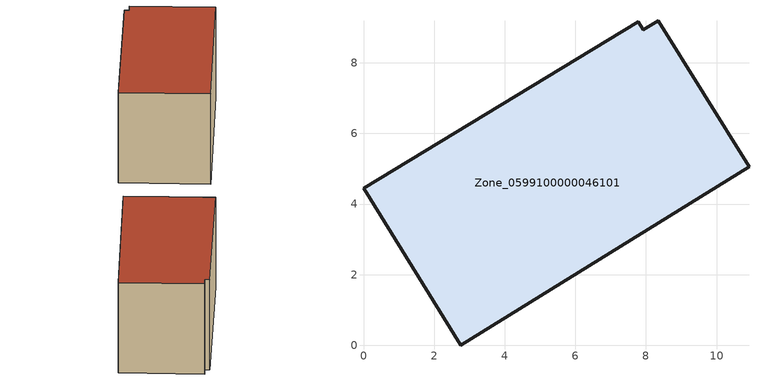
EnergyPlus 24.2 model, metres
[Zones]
Zone_0599100000046101
 floor ground (C_G): 2.75,0 0,4.44 7.78,9.17 7.93,8.94 8.34,9.19 10.92,5.06 z0
 wall outside (C_F): 7.93,8.94 7.78,9.17 0,4.44 2.75,0 10.92,5.06 8.34,9.19 7.93,8.94 z0:5.88
 roof outside (C_R): 10.92,5.06 8.34,9.19 7.93,8.94 7.78,9.17 0,4.44 2.75,0 z5.88
[BUILDING]
Pand.0599100000046101: North Axis=0; Terrain=City; Loads Convergence Tolerance Value=0.04; Temperature Convergence Tolerance Value=0.4; Solar Distribution=FullExterior; Maximum Number of Warmup Days=25; Minimum Number of Warmup Days=1
[Site:Location]
Rotterdam.The.Hague.AP_ZH_NLD Design_Conditions: Latitude=51.96; Longitude=4.45; Time Zone=1; Elevation=-4.5
[SITE:GROUNDTEMPERATURE:BUILDINGSURFACE]
18, 18, 18, 18, 18, 18, 18, 18, 18, 18, 18, 18
[MATERIAL] Thermal Absorptance=0.9; Solar Absorptance=0.7; Visible Absorptance=0.7
Name | Roughness | Thickness | Conductivity | Density | Specific Heat
G.TI.1992-2005 | MediumSmooth | 0.15 | 0.06 | 540 | 1210
F.TI.1992-2005 | Rough | 0.3 | 0.12 | 1920 | 840
R.TI.1992-2005 | MediumRough | 0.2 | 0.08 | 1500 | 1000
[CONSTRUCTION]
C_G: G.TI.1992-2005
C_F: F.TI.1992-2005
C_R: R.TI.1992-2005
[ZONE]
Zone_0599100000046101: Type=1; Multiplier=1; Ceiling Height=Autocalculate; Volume=Autocalculate; Floor Area=autocalculate; Part of Total Floor Area=Yes
[ZONEINFILTRATION:DESIGNFLOWRATE]
Infil_Zone_0599100000046101: Zone or ZoneList or Space or SpaceList=Zone_0599100000046101; Schedule=AlwaysOn; Design Flow Rate Calculation Method=Flow/Area; Flow Rate per Floor Area=0.0015; Constant Term Coefficient=1; Temperature Term Coefficient=0; Velocity Term Coefficient=0; Velocity Squared Term Coefficient=0
[HVACTEMPLATE:ZONE:IDEALLOADSAIRSYSTEM]
Zone_0599100000046101: Maximum Heating Supply Air Temperature=50; Minimum Cooling Supply Air Temperature=13; Maximum Heating Supply Air Humidity Ratio=0.0156; Minimum Cooling Supply Air Humidity Ratio=0.0077; Heating Limit=NoLimit; Cooling Limit=NoLimit; Dehumidification Control Type=ConstantSensibleHeatRatio; Cooling Sensible Heat Ratio=0.7; Dehumidification Setpoint=60; Humidification Control Type=None; Humidification Setpoint=30; Outdoor Air Method=None; Outdoor Air Flow Rate per Person=0.00944; Outdoor Air Flow Rate per Zone Floor Area=0; Outdoor Air Flow Rate per Zone=0; Demand Controlled Ventilation Type=None; Outdoor Air Economizer Type=NoEconomizer; Heat Recovery Type=None; Sensible Heat Recovery Effectiveness=0.7; Latent Heat Recovery Effectiveness=0.65
[ZONECONTROL:THERMOSTAT]
ThermostatControl_Zone_0599100000046101: Zone or ZoneList=Zone_0599100000046101; Control Type Schedule=DualSetpointControlType; Control 1=Thermostat_Zone_0599100000046101; Temperature Difference Between Cutout And Setpoint=0
[THERMOSTATSETPOINT:DUALSETPOINT]
Thermostat_Zone_0599100000046101: Heating Setpoint Temperature Schedule=HeatingSetpoint_Zone_0599100000046101; Cooling Setpoint Temperature Schedule=CoolingSetpoint_Zone_0599100000046101
[SCHEDULE:COMPACT]
HeatingSetpoint_Zone_0599100000046101: Through: 12/31, For: AllDays, Until: 24:00, 21
CoolingSetpoint_Zone_0599100000046101: Through: 12/31, For: AllDays, Until: 24:00, 24
DualSetpointControlType: Through: 12/31, For: AllDays, Until: 24:00, 4
AlwaysOn: Through: 12/31, For: AllDays, Until: 24:00, 1
